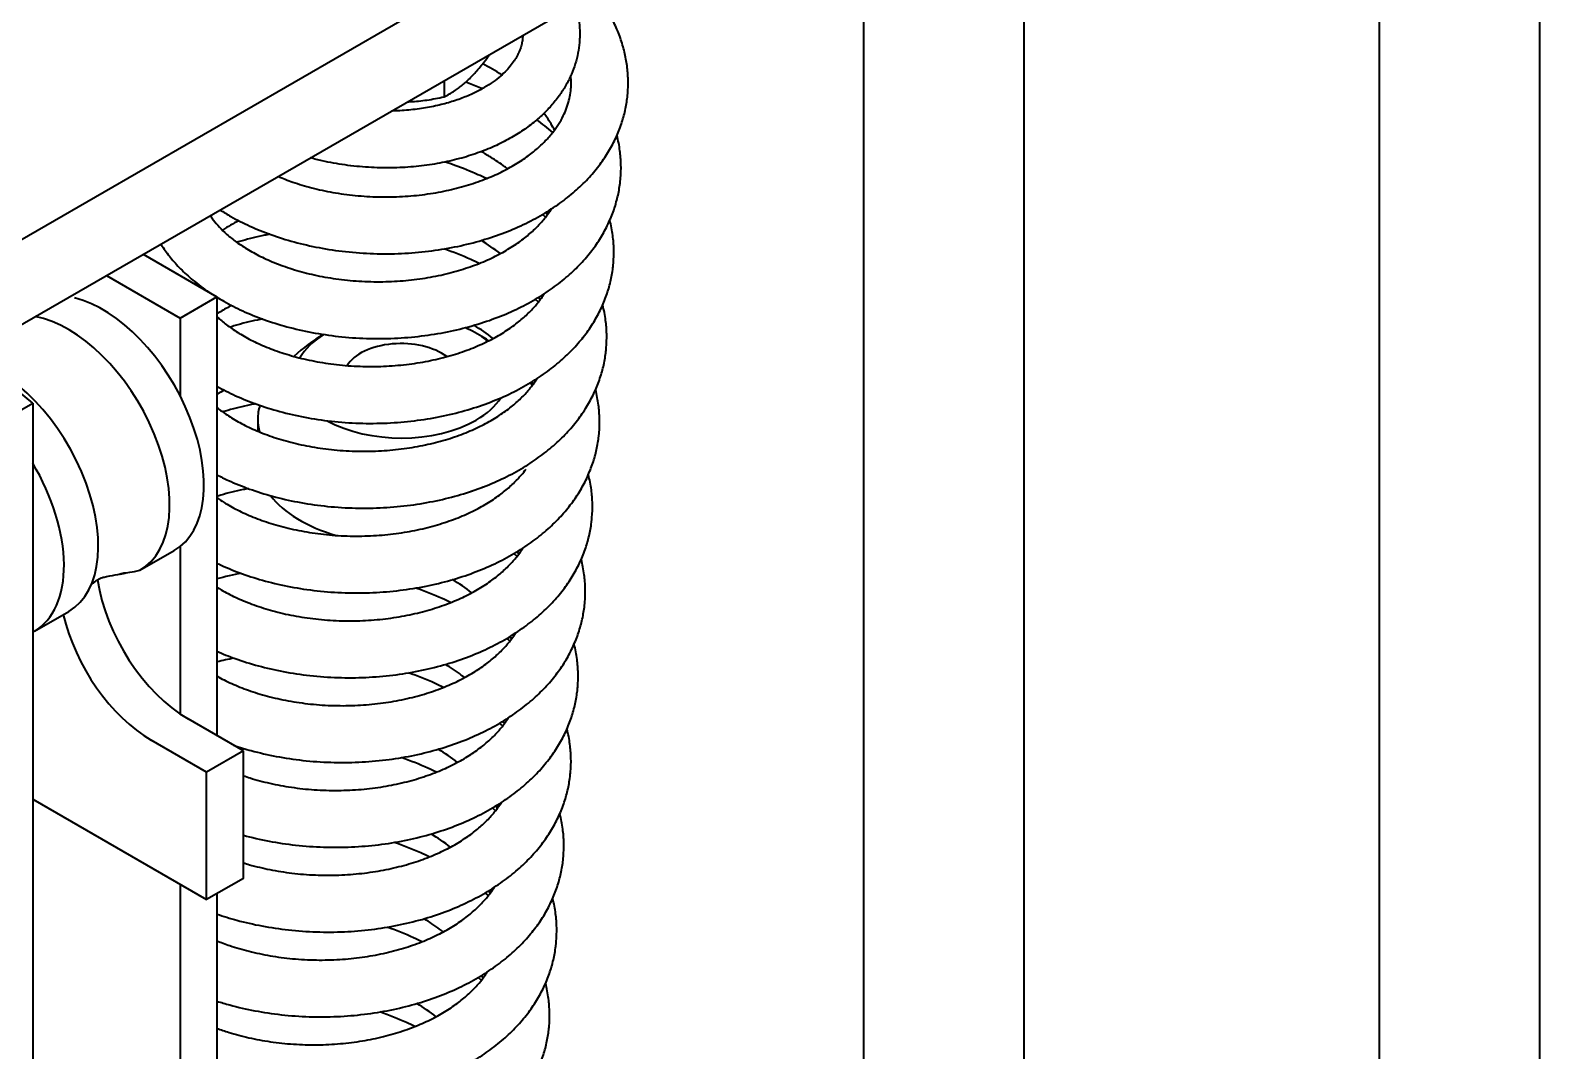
# Model space of a CAD drawing. Header units: millimetres. Extents: x 30271 to 35001, y 5679 to 9007.
# Drawn here: x 31470 to 31672.8, y 6462.9 to 6600.1 of the extents above; entities that cross this region are included whole.
import ezdxf

# ---------------------------------------------------------------- set-up
doc = ezdxf.new("R2010")
doc.units = ezdxf.units.MM
doc.linetypes.add('K5LT_BASIC', pattern=[0])
doc.layers.add('0 VIEW0', color=7, linetype='Continuous')

msp = doc.modelspace()

# ---------------------------------------------------------------- linework, layer by layer
at = {"color": 5, "linetype": 'K5LT_BASIC', "lineweight": 40, "ltscale": 0.5}
msp.add_line((31470.297, 6549.936), (31462.139, 6556.657), dxfattribs=at)
at = {"layer": '0 VIEW0', "color": 5, "linetype": 'K5LT_BASIC', "lineweight": 40}
for p, q in [((31651.274, 6368.365), (31651.274, 7048.004)), ((31603.516, 6374.08), (31603.516, 7020.431)), ((31581.977, 6328.356), (31581.977, 7007.996)), ((31672.813, 6414.089), (31672.813, 6950.093)), ((31396.051, 6529.932), (31544.544, 6615.664)), ((31396.051, 6518.501), (31544.544, 6604.233)), ((31525.579, 6593.284), (31525.579, 6591.098)), ((31530.718, 6592.191), (31528.502, 6593.09)), ((31539.217, 6574.916), (31538.788, 6575.283)), ((31485.147, 6569.941), (31495.046, 6564.225)), ((31480.197, 6567.083), (31490.096, 6561.367)), ((31490.096, 6561.367), (31495.046, 6564.225)), ((31495.046, 6564.225), (31495.046, 6505.246)), ((31538.257, 6563.519), (31537.828, 6563.886)), ((31538.494, 6563.83), (31538.312, 6564.175)), ((31490.096, 6561.367), (31490.096, 6550.94)), ((31537.534, 6552.432), (31537.353, 6552.778)), ((31465.348, 6547.079), (31470.297, 6549.936)), ((31470.297, 6549.936), (31470.297, 6036.087)), ((31500.545, 6547.768), (31500.545, 6546.149)), ((31495.114, 6540.252), (31495.046, 6540.219)), ((31484.715, 6527.459), (31489.327, 6530.122)), ((31490.096, 6530.644), (31490.096, 6508.158)), ((31535.615, 6529.638), (31535.433, 6529.984)), ((31535.378, 6529.328), (31534.949, 6529.694)), ((31470.518, 6519.262), (31475.13, 6521.925)), ((31534.418, 6517.931), (31533.989, 6518.297)), ((31534.22, 6518.102), (31534.22, 6518.433)), ((31534.655, 6518.241), (31534.473, 6518.587)), ((31498.603, 6503.193), (31491.178, 6507.479)), ((31533.458, 6506.534), (31533.029, 6506.9)), ((31493.653, 6500.335), (31486.228, 6504.622)), ((31498.603, 6503.193), (31493.653, 6500.335)), ((31498.603, 6486.046), (31498.603, 6503.193)), ((31493.653, 6483.189), (31493.653, 6500.335)), ((31470.297, 6496.673), (31493.653, 6483.189)), ((31532.499, 6495.137), (31532.07, 6495.503)), ((31532.736, 6495.447), (31532.554, 6495.792)), ((31490.096, 6485.242), (31490.096, 6012.682)), ((31498.603, 6486.046), (31493.653, 6483.189)), ((31495.046, 6483.993), (31495.046, 6015.539)), ((31531.539, 6483.739), (31531.11, 6484.106)), ((31531.776, 6484.05), (31531.594, 6484.395)), ((31530.579, 6472.342), (31530.15, 6472.709))]:
    msp.add_line(p, q, dxfattribs=at)
for centre, radius, start, end in [((31516.433, 6568.234), 30.85, 56.78685, 62.30438), ((31518.757, 6561.64), 32.674, 49.03809, 53.82254), ((31527.129, 6568.965), 13.824, 26.93169, 28.54956), ((31505.224, 6559.526), 16.578, 115.85909, 124.64684), ((31516.302, 6548.269), 27.504, 52.26366, 58.78203), ((31497.98, 6567.429), 5.961, 191.99067, 195.36393), ((31515.13, 6536.563), 27.877, 52.30767, 58.73852), ((31519.795, 6540.915), 21, 119.69032, 133.26786), ((31519.795, 6540.915), 21, 55.90871, 63.86007), ((31519.795, 6540.915), 21, 32.84275, 34.06954), ((31503.912, 6535.595), 17.865, 116.02343, 119.75312), ((31505.009, 6490.427), 37.217, 100.34275, 105.52702), ((31512.236, 6502.35), 27.903, 52.31067, 58.73553), ((31504.131, 6478.605), 37.65, 100.34922, 103.96315), ((31521.349, 6500.571), 13.848, 26.93302, 28.54807), ((31510.513, 6479.843), 27.557, 52.26997, 58.77579), ((31509.342, 6468.138), 27.929, 52.31363, 58.73257), ((31518.459, 6466.374), 13.86, 26.93368, 28.54732), ((31507.619, 6445.63), 27.583, 52.27308, 58.77272)]:
    msp.add_arc(centre, radius, start, end, dxfattribs=at)
for centre, major_axis, start_param, end_param in [((31479.702, 6546.793), (9.625, -16.671), 0, 2.6366615), ((31475.09, 6544.13), (-9.625, 16.671), 3.1415927, 5.8320532), ((31519.795, 6553.484), (14.285, 0), 2.3834893, 2.831616), ((31519.795, 6553.484), (14.285, 0), 0.8662906, 0.9238094), ((31519.795, 6553.484), (14.285, 0), 0.6162016, 0.8662906), ((31519.795, 6553.484), (7.7, 0), 0.649597, 2.8000328), ((31465.505, 6538.596), (9.625, -16.671), 0, 2.7396245), ((31519.795, 6553.484), (14.285, 0), 5.4977871, 5.9306586), ((31519.795, 6547.768), (19.25, 0), 2.9731917, 3.1415927), ((31519.795, 6547.768), (19.25, 0), 3.1415927, 3.2965128), ((31519.795, 6553.484), (14.285, 0), 3.9418123, 5.4977871), ((31460.893, 6535.933), (9.625, -16.671), 0, 1.5934487), ((31519.795, 6547.768), (19.25, 0), 5.2037355, 5.3236257), ((31519.795, 6542.053), (19.25, 0), 3.564746, 4.2420492), ((31491.178, 6521.768), (-8.75, 15.155), 0.9688125, 2.3561926), ((31486.228, 6518.91), (-8.75, 15.155), 1.0857006, 2.3561926), ((31460.893, 6535.933), (9.625, -16.671), 6.2605329, 6.2831853)]:
    msp.add_ellipse(centre, major_axis=major_axis, ratio=0.5773503, start_param=start_param, end_param=end_param, dxfattribs=at)
for points, knots in [([(31550.248, 6591.535), (31550.3, 6592.149), (31550.337, 6593.387), (31550.195, 6595.254), (31549.849, 6597.132), (31549.293, 6599.018), (31548.517, 6600.913), (31547.507, 6602.809), (31546.203, 6604.768), (31545.148, 6606.053), (31544.544, 6606.719)], [0, 0, 0, 0, 1.2671554, 2.5397991, 3.8287889, 5.1444625, 6.4963646, 7.8928383, 9.3404627, 11, 11, 11, 11]), ([(31543.232, 6603.476), (31543.355, 6603.059), (31543.579, 6602.15), (31543.781, 6600.743), (31543.824, 6599.471), (31543.783, 6598.699), (31543.759, 6598.416)], [0, 0, 0, 0, 1.7655461, 3.8099281, 5.8245101, 7, 7, 7, 7]), ([(31536.155, 6599.39), (31536.154, 6599.36), (31536.146, 6599.123), (31536.105, 6598.68), (31535.978, 6598.058), (31535.778, 6597.424), (31535.493, 6596.769), (31535.108, 6596.086), (31534.605, 6595.373), (31533.962, 6594.63), (31533.157, 6593.865), (31532.17, 6593.089), (31530.983, 6592.319), (31529.587, 6591.578), (31527.978, 6590.89), (31526.16, 6590.283), (31524.147, 6589.783), (31521.959, 6589.415), (31520.048, 6589.24), (31518.876, 6589.198), (31518.489, 6589.191)], [0, 0, 0, 0, 0.1350129, 1.0657854, 2.0023795, 2.9545589, 3.932209, 4.9453764, 6.0036237, 7.1157529, 8.289332, 9.5300376, 10.841425, 12.2245359, 13.67858, 15.201484, 16.7905715, 18.4434099, 20.1585524, 21, 21, 21, 21]), ([(31543.759, 6598.416), (31543.719, 6597.932), (31543.584, 6596.967), (31543.225, 6595.537), (31542.706, 6594.124), (31542.02, 6592.732), (31541.16, 6591.364), (31540.115, 6590.024), (31538.875, 6588.723), (31537.429, 6587.471), (31535.769, 6586.284), (31533.891, 6585.181), (31531.794, 6584.182), (31529.486, 6583.309), (31526.98, 6582.585), (31524.292, 6582.03), (31521.445, 6581.665), (31518.465, 6581.51), (31515.378, 6581.584), (31512.264, 6581.9), (31509.658, 6582.375), (31508.125, 6582.753), (31507.59, 6582.898)], [0, 0, 0, 0, 0.8746492, 1.7557053, 2.6508348, 3.5674517, 4.5126425, 5.4927993, 6.5132296, 7.577874, 8.6889751, 9.84706, 11.0512775, 12.2999405, 13.5912045, 14.9237032, 16.2970077, 17.7120448, 19.1715833, 20.6809804, 22.1802441, 23, 23, 23, 23]), ([(31525.579, 6591.098), (31525.819, 6591.216), (31526.227, 6591.431), (31526.828, 6591.796), (31527.364, 6592.16), (31527.907, 6592.575), (31528.441, 6593.028), (31528.99, 6593.541), (31529.554, 6594.121), (31530.131, 6594.766), (31530.713, 6595.468), (31531.259, 6596.17), (31531.609, 6596.643), (31531.763, 6596.854)], [0, 0, 0, 0, 1.6788562, 2.8221533, 4.1126917, 5.3088546, 6.4824678, 7.6937323, 8.9783989, 10.2657514, 11.5765368, 12.9315017, 14, 14, 14, 14]), ([(31503.271, 6580.405), (31503.906, 6580.134), (31505.364, 6579.572), (31507.814, 6578.832), (31510.626, 6578.217), (31513.649, 6577.798), (31516.792, 6577.609), (31519.941, 6577.664), (31522.985, 6577.951), (31525.87, 6578.449), (31528.56, 6579.133), (31531.024, 6579.974), (31533.24, 6580.942), (31535.191, 6582.003), (31536.873, 6583.126), (31538.293, 6584.279), (31539.464, 6585.436), (31540.41, 6586.578), (31541.155, 6587.694), (31541.726, 6588.78), (31542.146, 6589.836), (31542.436, 6590.871), (31542.607, 6591.894), (31542.669, 6592.919), (31542.638, 6593.609), (31542.603, 6593.957)], [0, 0, 0, 0, 1.0983577, 2.4249568, 3.7948036, 5.2063175, 6.6599937, 8.0867923, 9.4732075, 10.8207848, 12.1291082, 13.3964475, 14.6202129, 15.7974198, 16.9254096, 18.0024698, 19.0286139, 20.0059278, 20.9386344, 21.8327033, 22.6954001, 23.5347613, 24.3591938, 25.1771603, 26, 26, 26, 26]), ([(31495.464, 6575.897), (31495.942, 6575.591), (31497.225, 6574.821), (31499.481, 6573.678), (31502.316, 6572.529), (31505.425, 6571.551), (31508.785, 6570.778), (31512.368, 6570.242), (31516.088, 6569.976), (31519.831, 6569.999), (31523.481, 6570.303), (31526.976, 6570.866), (31530.284, 6571.666), (31533.376, 6572.68), (31536.225, 6573.883), (31538.813, 6575.248), (31541.126, 6576.748), (31543.159, 6578.353), (31544.913, 6580.039), (31546.396, 6581.783), (31547.621, 6583.566), (31548.602, 6585.375), (31549.353, 6587.201), (31549.887, 6589.038), (31550.144, 6590.487), (31550.23, 6591.32), (31550.248, 6591.535)], [0, 0, 0, 0, 0.7506148, 1.9559903, 3.2051687, 4.494534, 5.8220194, 7.1874564, 8.5929509, 9.9859554, 11.3429458, 12.667416, 13.9606321, 15.2222467, 16.4506777, 17.6435153, 18.7980315, 19.911912, 20.9839154, 22.0145435, 23.0062778, 23.9634995, 24.8920354, 25.7987923, 26.6912377, 27, 27, 27, 27]), ([(31520.644, 6590.435), (31520.783, 6590.44), (31521.289, 6590.462), (31522.166, 6590.53), (31523.28, 6590.667), (31524.422, 6590.855), (31525.189, 6591.011), (31525.579, 6591.098)], [0, 0, 0, 0, 0.6655511, 2.4220143, 4.2104492, 6.0591626, 8, 8, 8, 8]), ([(31540.414, 6586.624), (31540.273, 6586.901), (31539.888, 6587.599), (31539.39, 6588.351), (31539.039, 6588.824), (31538.997, 6588.881)], [0, 0, 0, 0, 2.2043547, 5.5410314, 6, 6, 6, 6]), ([(31549.288, 6580.137), (31549.34, 6580.752), (31549.378, 6581.99), (31549.23, 6583.925), (31548.981, 6585.232), (31548.81, 6585.917)], [0, 0, 0, 0, 1.9163133, 3.8409266, 6, 6, 6, 6]), ([(31534.095, 6581.417), (31533.974, 6581.51), (31533.264, 6582.051), (31532.113, 6582.839), (31531.015, 6583.49), (31530.583, 6583.733)], [0, 0, 0, 0, 0.6792996, 3.9519579, 6, 6, 6, 6]), ([(31531.257, 6580.103), (31530.883, 6580.284), (31529.503, 6580.929), (31527.653, 6581.675), (31526.152, 6582.191), (31525.717, 6582.333)], [0, 0, 0, 0, 1.2711015, 4.6391331, 6, 6, 6, 6]), ([(31495.046, 6564.161), (31495.352, 6563.975), (31496.462, 6563.324), (31498.521, 6562.281), (31501.356, 6561.131), (31504.465, 6560.154), (31507.826, 6559.381), (31511.408, 6558.845), (31515.128, 6558.579), (31518.871, 6558.602), (31522.521, 6558.906), (31526.016, 6559.468), (31529.325, 6560.268), (31532.416, 6561.283), (31535.266, 6562.486), (31537.853, 6563.851), (31540.166, 6565.351), (31542.199, 6566.956), (31543.953, 6568.642), (31545.436, 6570.386), (31546.661, 6572.169), (31547.642, 6573.978), (31548.393, 6575.804), (31548.928, 6577.641), (31549.184, 6579.09), (31549.27, 6579.923), (31549.288, 6580.137)], [0, 0, 0, 0, 0.4749247, 1.6929599, 2.9552581, 4.2581653, 5.5995929, 6.9793707, 8.3996268, 9.8072616, 11.1785041, 12.5168848, 13.8236833, 15.0985482, 16.3398811, 17.5452467, 18.7118885, 19.8374678, 20.9207302, 21.9621827, 22.9643328, 23.931608, 24.869896, 25.7861763, 26.6879949, 27, 27, 27, 27]), ([(31494.16, 6575.144), (31494.243, 6575.015), (31494.537, 6574.583), (31495.147, 6573.818), (31496.109, 6572.836), (31497.331, 6571.81), (31498.838, 6570.771), (31500.643, 6569.751), (31502.746, 6568.791), (31505.136, 6567.929), (31507.79, 6567.204), (31510.678, 6566.653), (31513.756, 6566.309), (31516.915, 6566.203), (31520.041, 6566.34), (31523.035, 6566.703), (31525.857, 6567.267), (31528.472, 6568.008), (31530.854, 6568.896), (31532.979, 6569.9), (31534.839, 6570.986), (31536.43, 6572.122), (31537.762, 6573.279), (31538.853, 6574.433), (31539.563, 6575.354), (31539.914, 6575.886), (31540.009, 6576.036)], [0, 0, 0, 0, 0.3979187, 1.3250025, 2.3132535, 3.3648919, 4.478979, 5.651826, 6.8784855, 8.153805, 9.4736193, 10.8352305, 12.2377293, 13.6695269, 15.0590902, 16.4097267, 17.7221878, 18.9955665, 20.2278292, 21.4162513, 22.5579009, 23.6504244, 24.6926422, 25.6852308, 26.6309771, 27, 27, 27, 27]), ([(31548.329, 6568.74), (31548.381, 6569.355), (31548.418, 6570.593), (31548.27, 6572.528), (31548.022, 6573.835), (31547.85, 6574.52)], [0, 0, 0, 0, 1.9163133, 3.8409266, 6, 6, 6, 6]), ([(31502.166, 6572.628), (31501.926, 6572.584), (31500.651, 6572.338), (31499.175, 6571.974), (31497.978, 6571.608), (31497.748, 6571.535)], [0, 0, 0, 0, 0.9417681, 5.0213303, 6, 6, 6, 6]), ([(31487.528, 6571.316), (31487.587, 6571.221), (31487.976, 6570.602), (31488.799, 6569.462), (31490.162, 6567.934), (31491.882, 6566.354), (31493.239, 6565.341), (31494.02, 6564.818)], [0, 0, 0, 0, 0.3069244, 2.0137025, 3.8170259, 5.7218828, 8, 8, 8, 8]), ([(31530.297, 6568.706), (31529.923, 6568.887), (31528.398, 6569.599), (31526.811, 6570.23), (31525.59, 6570.655)], [0, 0, 0, 0, 1.2393462, 5, 5, 5, 5]), ([(31495.046, 6552.202), (31495.851, 6551.75), (31497.571, 6550.88), (31500.396, 6549.734), (31503.506, 6548.757), (31506.866, 6547.984), (31510.448, 6547.447), (31514.169, 6547.182), (31517.912, 6547.205), (31521.561, 6547.509), (31525.057, 6548.071), (31528.365, 6548.871), (31531.456, 6549.886), (31534.306, 6551.089), (31536.894, 6552.454), (31539.207, 6553.953), (31541.239, 6555.559), (31542.993, 6557.245), (31544.477, 6558.989), (31545.702, 6560.772), (31546.682, 6562.581), (31547.434, 6564.406), (31547.968, 6566.244), (31548.225, 6567.693), (31548.31, 6568.526), (31548.329, 6568.74)], [0, 0, 0, 0, 1.1820346, 2.4199381, 3.6976658, 5.0131694, 6.3662821, 7.7590908, 9.1395222, 10.4842646, 11.7967802, 13.078324, 14.3285513, 15.5458947, 16.7279658, 17.8720616, 18.9758883, 20.0382159, 21.0595417, 22.0423246, 22.9909066, 23.9110616, 24.8096342, 25.6940246, 26, 26, 26, 26]), ([(31495.046, 6561.568), (31495.207, 6561.416), (31495.763, 6560.913), (31496.857, 6560.055), (31498.465, 6559.018), (31500.374, 6558.015), (31502.577, 6557.084), (31505.061, 6556.265), (31507.799, 6555.596), (31510.761, 6555.113), (31513.875, 6554.848), (31517.031, 6554.826), (31520.117, 6555.042), (31523.056, 6555.476), (31525.812, 6556.104), (31528.35, 6556.898), (31530.647, 6557.829), (31532.682, 6558.865), (31534.45, 6559.972), (31535.952, 6561.118), (31537.2, 6562.276), (31538.234, 6563.447), (31538.796, 6564.238), (31539.049, 6564.639)], [0, 0, 0, 0, 0.4465727, 1.4856583, 2.5841936, 3.7379815, 4.9421243, 6.1918557, 7.4835793, 8.815237, 10.1866417, 11.5581494, 12.8902164, 14.1850655, 15.4428044, 16.6621548, 17.8408453, 18.9761419, 20.0652781, 21.106317, 22.0986643, 23.0436503, 24, 24, 24, 24]), ([(31497.034, 6563.046), (31496.973, 6563.017), (31496.372, 6562.719), (31495.703, 6562.339), (31495.146, 6561.975), (31495.046, 6561.908)], [0, 0, 0, 0, 0.5036387, 4.9954622, 6, 6, 6, 6]), ([(31547.369, 6557.343), (31547.421, 6557.958), (31547.458, 6559.196), (31547.31, 6561.131), (31547.062, 6562.437), (31546.891, 6563.122)], [0, 0, 0, 0, 1.9163133, 3.8409266, 6, 6, 6, 6]), ([(31501.206, 6561.231), (31500.966, 6561.187), (31499.692, 6560.941), (31498.215, 6560.577), (31497.018, 6560.211), (31496.789, 6560.138)], [0, 0, 0, 0, 0.9417681, 5.0213303, 6, 6, 6, 6]), ([(31495.046, 6540.287), (31495.553, 6540.025), (31496.964, 6539.34), (31499.436, 6538.337), (31502.546, 6537.36), (31505.906, 6536.587), (31509.488, 6536.05), (31513.209, 6535.785), (31516.952, 6535.808), (31520.602, 6536.112), (31524.097, 6536.674), (31527.405, 6537.474), (31530.497, 6538.488), (31533.346, 6539.692), (31535.934, 6541.057), (31538.247, 6542.556), (31540.28, 6544.162), (31542.034, 6545.848), (31543.517, 6547.592), (31544.742, 6549.375), (31545.723, 6551.184), (31546.474, 6553.009), (31547.008, 6554.847), (31547.265, 6556.296), (31547.351, 6557.129), (31547.369, 6557.343)], [0, 0, 0, 0, 0.7330377, 1.9933369, 3.2941807, 4.6334839, 6.0110766, 7.4290835, 8.8344891, 10.20356, 11.5398212, 12.8445501, 14.1173961, 15.3567632, 16.5602198, 17.7250141, 18.8488108, 19.9303577, 20.9701609, 21.9707239, 22.9364673, 23.8732694, 24.7880986, 25.688489, 26, 26, 26, 26]), ([(31495.046, 6549.336), (31495.469, 6548.995), (31496.425, 6548.296), (31498.116, 6547.277), (31500.125, 6546.293), (31502.426, 6545.396), (31504.999, 6544.624), (31507.816, 6544.014), (31510.845, 6543.6), (31513.988, 6543.416), (31517.14, 6543.477), (31520.179, 6543.77), (31523.059, 6544.273), (31525.744, 6544.96), (31528.203, 6545.805), (31530.412, 6546.776), (31532.356, 6547.839), (31534.032, 6548.963), (31535.445, 6550.116), (31536.611, 6551.273), (31537.469, 6552.315), (31537.919, 6552.972), (31538.089, 6553.242)], [0, 0, 0, 0, 1.0155699, 2.1250027, 3.2876918, 4.4986391, 5.7534739, 7.0491211, 8.3841251, 9.7590211, 11.1065275, 12.4155371, 13.6882527, 14.9238585, 16.1206766, 17.2762114, 18.3877242, 19.4526179, 20.4693923, 21.4380608, 22.3606596, 23, 23, 23, 23]), ([(31546.409, 6545.946), (31546.461, 6546.561), (31546.498, 6547.799), (31546.35, 6549.734), (31546.102, 6551.04), (31545.931, 6551.725)], [0, 0, 0, 0, 1.9163133, 3.8409266, 6, 6, 6, 6]), ([(31500.247, 6549.833), (31500.006, 6549.789), (31498.732, 6549.544), (31497.255, 6549.18), (31496.059, 6548.814), (31495.829, 6548.741)], [0, 0, 0, 0, 0.9417681, 5.0213303, 6, 6, 6, 6]), ([(31495.046, 6528.413), (31495.243, 6528.318), (31496.347, 6527.804), (31498.476, 6526.94), (31501.586, 6525.963), (31504.946, 6525.19), (31508.529, 6524.653), (31512.249, 6524.388), (31515.992, 6524.411), (31519.642, 6524.714), (31523.137, 6525.277), (31526.445, 6526.077), (31529.537, 6527.091), (31532.386, 6528.295), (31534.974, 6529.66), (31537.287, 6531.159), (31539.32, 6532.765), (31541.074, 6534.451), (31542.557, 6536.195), (31543.782, 6537.978), (31544.763, 6539.786), (31545.514, 6541.612), (31546.048, 6543.449), (31546.305, 6544.899), (31546.391, 6545.732), (31546.409, 6545.946)], [0, 0, 0, 0, 0.2818952, 1.564697, 2.8887675, 4.2519839, 5.6541736, 7.0974991, 8.5279983, 9.9215139, 11.2816341, 12.609659, 13.9052317, 15.1667278, 16.3916722, 17.5772639, 18.721126, 19.821984, 20.8803529, 21.8987811, 22.8817678, 23.8352965, 24.7664601, 25.682927, 26, 26, 26, 26]), ([(31495.046, 6537.218), (31495.353, 6537.003), (31496.219, 6536.431), (31497.811, 6535.535), (31499.922, 6534.577), (31502.318, 6533.718), (31504.978, 6532.998), (31507.872, 6532.451), (31510.952, 6532.113), (31514.111, 6532.012), (31517.235, 6532.155), (31520.225, 6532.522), (31523.042, 6533.092), (31525.653, 6533.836), (31528.028, 6534.728), (31530.148, 6535.734), (31532, 6536.821), (31533.585, 6537.958), (31534.912, 6539.116), (31535.88, 6540.144), (31536.39, 6540.786), (31536.575, 6541.035)], [0, 0, 0, 0, 0.6736907, 1.8211433, 3.0210207, 4.2683516, 5.5590794, 6.8905987, 8.2620653, 9.6601447, 11.0170737, 12.3360005, 13.6176098, 14.8610019, 16.0641443, 17.2243848, 18.3388771, 19.405305, 20.4225659, 21.3913761, 22, 22, 22, 22]), ([(31545.449, 6534.549), (31545.501, 6535.164), (31545.539, 6536.401), (31545.391, 6538.336), (31545.142, 6539.643), (31544.971, 6540.328)], [0, 0, 0, 0, 1.9163133, 3.8409266, 6, 6, 6, 6]), ([(31499.287, 6538.436), (31499.046, 6538.392), (31497.772, 6538.147), (31496.357, 6537.798), (31495.218, 6537.453), (31495.046, 6537.399)], [0, 0, 0, 0, 0.9828557, 5.2404014, 6, 6, 6, 6]), ([(31495.046, 6516.574), (31495.845, 6516.221), (31497.65, 6515.501), (31500.626, 6514.566), (31503.987, 6513.793), (31507.569, 6513.256), (31511.289, 6512.991), (31515.032, 6513.014), (31518.682, 6513.317), (31522.177, 6513.88), (31525.486, 6514.68), (31528.577, 6515.694), (31531.427, 6516.897), (31534.014, 6518.263), (31536.327, 6519.762), (31538.36, 6521.368), (31540.114, 6523.054), (31541.597, 6524.797), (31542.822, 6526.581), (31543.803, 6528.389), (31544.554, 6530.215), (31545.089, 6532.052), (31545.345, 6533.502), (31545.431, 6534.335), (31545.449, 6534.549)], [0, 0, 0, 0, 1.0892909, 2.3849353, 3.7188853, 5.0909718, 6.5033109, 7.9030992, 9.2666979, 10.5976181, 11.8971321, 13.1648905, 14.3993039, 15.5979504, 16.758089, 17.8773939, 18.9546179, 19.990265, 20.9868288, 21.9487122, 22.8817699, 23.7929426, 24.6897341, 25, 25, 25, 25]), ([(31495.046, 6525.187), (31495.238, 6525.068), (31496.024, 6524.595), (31497.544, 6523.8), (31499.755, 6522.871), (31502.245, 6522.056), (31504.989, 6521.391), (31507.955, 6520.912), (31511.071, 6520.654), (31514.227, 6520.637), (31517.31, 6520.859), (31520.245, 6521.298), (31522.996, 6521.93), (31525.529, 6522.728), (31527.819, 6523.662), (31529.849, 6524.699), (31531.61, 6525.807), (31533.105, 6526.954), (31534.347, 6528.113), (31535.368, 6529.275), (31535.922, 6530.056), (31536.17, 6530.447)], [0, 0, 0, 0, 0.3888804, 1.5559747, 2.7737861, 4.0375689, 5.3437091, 6.6901621, 8.0768142, 9.4615739, 10.8065722, 12.1139811, 13.3838977, 14.614982, 15.8049119, 16.9509122, 18.0502373, 19.1009193, 20.1024105, 21.0561077, 22, 22, 22, 22]), ([(31544.49, 6523.152), (31544.541, 6523.767), (31544.579, 6525.004), (31544.431, 6526.939), (31544.183, 6528.246), (31544.011, 6528.931)], [0, 0, 0, 0, 1.9163133, 3.8409266, 6, 6, 6, 6]), ([(31478.099, 6525.366), (31478.089, 6525.349), (31478.099, 6525.369), (31478.202, 6525.515), (31478.394, 6525.726), (31478.661, 6525.958), (31478.983, 6526.178), (31479.331, 6526.362), (31479.673, 6526.496), (31479.974, 6526.576), (31484.715, 6527.459), (31480.262, 6526.609), (31484.715, 6527.459)], [0, 0, 0, 0, 1.3426502, 2.6595741, 3.9492035, 5.2209496, 6.4818796, 7.7387722, 8.99777, 10.2646986, 11.5463689, 13, 13, 13, 13]), ([(31526.458, 6523.117), (31526.084, 6523.299), (31524.559, 6524.011), (31522.972, 6524.641), (31521.751, 6525.067)], [0, 0, 0, 0, 1.2393462, 5, 5, 5, 5]), ([(31497.351, 6503.915), (31498.106, 6503.662), (31499.951, 6503.103), (31503.027, 6502.396), (31506.609, 6501.859), (31510.329, 6501.593), (31514.073, 6501.617), (31517.722, 6501.92), (31521.218, 6502.483), (31524.526, 6503.283), (31527.617, 6504.297), (31530.467, 6505.5), (31533.055, 6506.866), (31535.368, 6508.365), (31537.4, 6509.971), (31539.154, 6511.657), (31540.638, 6513.4), (31541.863, 6515.183), (31542.843, 6516.992), (31543.595, 6518.818), (31544.129, 6520.655), (31544.386, 6522.105), (31544.471, 6522.937), (31544.49, 6523.152)], [0, 0, 0, 0, 0.974148, 2.3323283, 3.7293378, 5.1673311, 6.5925456, 7.9809132, 9.3360086, 10.6591274, 11.9499138, 13.2067494, 14.4271685, 15.6083803, 16.7480166, 17.8448076, 18.8992666, 19.9139323, 20.8932876, 21.8432936, 22.7710172, 23.6840983, 24, 24, 24, 24]), ([(31495.046, 6513.225), (31495.126, 6513.181), (31495.838, 6512.79), (31497.298, 6512.079), (31499.605, 6511.184), (31502.184, 6510.416), (31505.007, 6509.81), (31508.04, 6509.401), (31511.185, 6509.223), (31514.336, 6509.29), (31517.371, 6509.589), (31520.248, 6510.096), (31522.928, 6510.788), (31525.38, 6511.636), (31527.583, 6512.609), (31529.521, 6513.675), (31531.19, 6514.799), (31532.597, 6515.953), (31533.757, 6517.11), (31534.604, 6518.143), (31535.045, 6518.789), (31535.21, 6519.05)], [0, 0, 0, 0, 0.1556723, 1.3751768, 2.6451496, 3.9610176, 5.3195849, 6.7193667, 8.1610035, 9.571816, 10.9425504, 12.2751708, 13.5688751, 14.8218843, 16.0315771, 17.1950433, 18.3096366, 19.3737788, 20.3875398, 21.3530984, 22, 22, 22, 22]), ([(31543.53, 6511.755), (31543.582, 6512.37), (31543.619, 6513.607), (31543.471, 6515.542), (31543.223, 6516.849), (31543.052, 6517.534)], [0, 0, 0, 0, 1.9163133, 3.8409266, 6, 6, 6, 6]), ([(31525.498, 6511.72), (31525.125, 6511.901), (31523.6, 6512.614), (31522.012, 6513.244), (31520.791, 6513.67)], [0, 0, 0, 0, 1.2393462, 5, 5, 5, 5]), ([(31528.336, 6513.034), (31528.188, 6513.149), (31527.378, 6513.764), (31526.505, 6514.35), (31525.758, 6514.804)], [0, 0, 0, 0, 0.924288, 5, 5, 5, 5]), ([(31498.603, 6491.845), (31499.727, 6491.537), (31502.032, 6491.004), (31505.649, 6490.462), (31509.37, 6490.196), (31513.113, 6490.22), (31516.763, 6490.523), (31520.258, 6491.086), (31523.566, 6491.886), (31526.658, 6492.9), (31529.507, 6494.103), (31532.095, 6495.469), (31534.408, 6496.968), (31536.441, 6498.574), (31538.195, 6500.26), (31539.678, 6502.003), (31540.903, 6503.786), (31541.884, 6505.595), (31542.635, 6507.421), (31543.169, 6509.258), (31543.426, 6510.708), (31543.512, 6511.54), (31543.53, 6511.755)], [0, 0, 0, 0, 1.3950596, 2.7880246, 4.2218547, 5.6429429, 7.027291, 8.3784632, 9.6977513, 10.9848007, 12.2379976, 13.4548834, 14.6326754, 15.7690122, 16.8626279, 17.914034, 18.9257621, 19.902282, 20.8495376, 21.7745753, 22.6850129, 23, 23, 23, 23]), ([(31498.603, 6499.838), (31498.898, 6499.737), (31500.046, 6499.361), (31502.166, 6498.791), (31505.065, 6498.249), (31508.148, 6497.916), (31511.307, 6497.822), (31514.428, 6497.97), (31517.414, 6498.342), (31520.227, 6498.916), (31522.832, 6499.664), (31525.202, 6500.559), (31527.315, 6501.567), (31529.162, 6502.657), (31530.74, 6503.794), (31532.061, 6504.952), (31533.141, 6506.105), (31533.829, 6507.008), (31534.167, 6507.521), (31534.25, 6507.653)], [0, 0, 0, 0, 0.4847563, 1.8581727, 3.2749073, 4.7341225, 6.2195036, 7.6612549, 9.0626363, 10.4243424, 11.7453864, 13.0235788, 14.2560501, 15.4398355, 16.5724566, 17.6527945, 18.6816707, 19.6620717, 20, 20, 20, 20]), ([(31542.57, 6500.358), (31542.622, 6500.972), (31542.659, 6502.21), (31542.511, 6504.145), (31542.263, 6505.452), (31542.092, 6506.137)], [0, 0, 0, 0, 1.9163133, 3.8409266, 6, 6, 6, 6]), ([(31524.539, 6500.323), (31524.165, 6500.504), (31522.64, 6501.217), (31521.052, 6501.847), (31519.831, 6502.272)], [0, 0, 0, 0, 1.2393462, 5, 5, 5, 5]), ([(31495.046, 6481.252), (31495.923, 6480.948), (31497.894, 6480.34), (31501.107, 6479.601), (31504.689, 6479.065), (31508.41, 6478.799), (31512.153, 6478.823), (31515.803, 6479.126), (31519.298, 6479.689), (31522.606, 6480.489), (31525.698, 6481.503), (31528.547, 6482.706), (31531.135, 6484.071), (31533.448, 6485.571), (31535.481, 6487.176), (31537.235, 6488.862), (31538.718, 6490.606), (31539.943, 6492.389), (31540.924, 6494.198), (31541.675, 6496.024), (31542.209, 6497.861), (31542.466, 6499.31), (31542.552, 6500.143), (31542.57, 6500.358)], [0, 0, 0, 0, 1.1328343, 2.4816545, 3.8690363, 5.2971195, 6.7125118, 8.0913113, 9.4370679, 10.7510681, 12.0329589, 13.2811328, 14.4931412, 15.6662125, 16.7979948, 17.8872271, 18.9344191, 19.9420921, 20.914698, 21.8581569, 22.7794869, 23.6862754, 24, 24, 24, 24]), ([(31498.603, 6488.128), (31498.874, 6488.044), (31500.028, 6487.702), (31502.177, 6487.186), (31505.148, 6486.712), (31508.267, 6486.459), (31511.422, 6486.449), (31514.502, 6486.676), (31517.433, 6487.119), (31520.179, 6487.755), (31522.707, 6488.557), (31524.991, 6489.494), (31527.014, 6490.534), (31528.769, 6491.643), (31530.258, 6492.79), (31531.495, 6493.949), (31532.503, 6495.102), (31533.049, 6495.873), (31533.29, 6496.256)], [0, 0, 0, 0, 0.4228633, 1.7769898, 3.1728442, 4.6103864, 6.0439379, 7.4363841, 8.7899104, 10.1045898, 11.3789923, 12.6107015, 13.7967986, 14.9345066, 16.021777, 17.0580973, 18.0449689, 19, 19, 19, 19]), ([(31541.61, 6488.961), (31541.662, 6489.575), (31541.7, 6490.813), (31541.552, 6492.748), (31541.303, 6494.055), (31541.132, 6494.74)], [0, 0, 0, 0, 1.9163133, 3.8409266, 6, 6, 6, 6]), ([(31523.579, 6488.926), (31523.205, 6489.107), (31521.68, 6489.82), (31520.092, 6490.45), (31518.871, 6490.875)], [0, 0, 0, 0, 1.2393462, 5, 5, 5, 5]), ([(31495.046, 6469.536), (31495.616, 6469.354), (31497.275, 6468.865), (31500.148, 6468.204), (31503.73, 6467.668), (31507.45, 6467.402), (31511.193, 6467.425), (31514.843, 6467.729), (31518.338, 6468.292), (31521.647, 6469.092), (31524.738, 6470.106), (31527.588, 6471.309), (31530.175, 6472.674), (31532.488, 6474.174), (31534.521, 6475.779), (31536.275, 6477.465), (31537.758, 6479.209), (31538.983, 6480.992), (31539.964, 6482.801), (31540.715, 6484.627), (31541.25, 6486.464), (31541.506, 6487.913), (31541.592, 6488.746), (31541.61, 6488.961)], [0, 0, 0, 0, 0.7359646, 2.1081941, 3.5196546, 4.9725227, 6.4124799, 7.815209, 9.1843218, 10.5211271, 11.8252656, 13.0951022, 14.3281455, 15.5215759, 16.6730008, 17.7811372, 18.8465037, 19.8716653, 20.8611512, 21.8209843, 22.7583044, 23.6808306, 24, 24, 24, 24]), ([(31495.046, 6477.659), (31495.608, 6477.429), (31496.996, 6476.91), (31499.368, 6476.208), (31502.196, 6475.607), (31505.234, 6475.203), (31508.381, 6475.031), (31511.531, 6475.103), (31514.563, 6475.407), (31517.435, 6475.919), (31520.11, 6476.615), (31522.557, 6477.467), (31524.753, 6478.443), (31526.685, 6479.51), (31528.348, 6480.635), (31529.749, 6481.789), (31530.903, 6482.946), (31531.738, 6483.97), (31532.172, 6484.607), (31532.331, 6484.859)], [0, 0, 0, 0, 0.9333236, 2.2326604, 3.5740669, 4.9561174, 6.3795224, 7.7704244, 9.1220627, 10.4360022, 11.7115113, 12.9468149, 14.1393211, 15.2861199, 16.384674, 17.4334214, 18.4324863, 19.384065, 20, 20, 20, 20]), ([(31540.65, 6477.563), (31540.702, 6478.178), (31540.74, 6479.416), (31540.592, 6481.351), (31540.344, 6482.658), (31540.172, 6483.343)], [0, 0, 0, 0, 1.9163133, 3.8409266, 6, 6, 6, 6]), ([(31522.619, 6477.529), (31522.245, 6477.71), (31520.72, 6478.423), (31519.133, 6479.053), (31517.912, 6479.478)], [0, 0, 0, 0, 1.2393462, 5, 5, 5, 5]), ([(31525.457, 6478.843), (31525.296, 6478.968), (31524.484, 6479.582), (31523.61, 6480.168), (31522.879, 6480.613)], [0, 0, 0, 0, 1.0080458, 5, 5, 5, 5]), ([(31495.046, 6457.846), (31495.303, 6457.771), (31496.649, 6457.391), (31499.188, 6456.807), (31502.77, 6456.271), (31506.49, 6456.005), (31510.234, 6456.028), (31513.883, 6456.332), (31517.379, 6456.894), (31520.687, 6457.694), (31523.778, 6458.709), (31526.628, 6459.912), (31529.216, 6461.277), (31531.529, 6462.777), (31533.561, 6464.382), (31535.315, 6466.068), (31536.799, 6467.812), (31538.023, 6469.595), (31539.004, 6471.404), (31539.756, 6473.229), (31540.29, 6475.067), (31540.547, 6476.516), (31540.632, 6477.349), (31540.65, 6477.563)], [0, 0, 0, 0, 0.3321196, 1.7281699, 3.1641322, 4.642221, 6.1071746, 7.534254, 8.9271335, 10.2871447, 11.613922, 12.9058019, 14.1602499, 15.3743973, 16.54581, 17.6731828, 18.7570431, 19.8000007, 20.8066633, 21.7831583, 22.7367495, 23.6752901, 24, 24, 24, 24]), ([(31495.046, 6465.888), (31495.577, 6465.692), (31496.965, 6465.222), (31499.353, 6464.584), (31502.258, 6464.047), (31505.343, 6463.72), (31508.502, 6463.631), (31511.62, 6463.785), (31514.603, 6464.162), (31517.411, 6464.74), (31520.012, 6465.493), (31522.375, 6466.39), (31524.482, 6467.401), (31526.322, 6468.491), (31527.895, 6469.63), (31529.209, 6470.787), (31530.284, 6471.94), (31530.962, 6472.834), (31531.293, 6473.339), (31531.371, 6473.462)], [0, 0, 0, 0, 0.8751244, 2.2243314, 3.6160115, 5.0494183, 6.50643, 7.920729, 9.2954319, 10.6312001, 11.9270126, 13.1807048, 14.389422, 15.5502952, 16.6608872, 17.7201527, 18.7289568, 19.6902758, 20, 20, 20, 20]), ([(31539.691, 6466.166), (31539.743, 6466.781), (31539.78, 6468.019), (31539.632, 6469.954), (31539.384, 6471.261), (31539.213, 6471.946)], [0, 0, 0, 0, 1.9163133, 3.8409266, 6, 6, 6, 6]), ([(31521.659, 6466.132), (31521.286, 6466.313), (31519.761, 6467.025), (31518.173, 6467.656), (31516.952, 6468.081)], [0, 0, 0, 0, 1.2393462, 5, 5, 5, 5]), ([(31495.046, 6446.18), (31496.081, 6445.904), (31498.293, 6445.4), (31501.81, 6444.873), (31505.531, 6444.608), (31509.274, 6444.631), (31512.924, 6444.935), (31516.419, 6445.497), (31519.727, 6446.297), (31522.819, 6447.312), (31525.668, 6448.515), (31528.256, 6449.88), (31530.569, 6451.379), (31532.602, 6452.985), (31534.356, 6454.671), (31535.839, 6456.415), (31537.064, 6458.198), (31538.045, 6460.007), (31538.796, 6461.832), (31539.33, 6463.67), (31539.587, 6465.119), (31539.673, 6465.952), (31539.691, 6466.166)], [0, 0, 0, 0, 1.2849689, 2.6850319, 4.1261683, 5.5544979, 6.9459, 8.3039573, 9.629968, 10.9235758, 12.1831585, 13.406245, 14.5900386, 15.7321658, 16.8313541, 17.8881178, 18.9050013, 19.8864972, 20.8385797, 21.768331, 22.6834079, 23, 23, 23, 23])]:
    msp.add_open_spline(points, degree=3, knots=knots, dxfattribs=at)

doc.saveas('drawing.dxf')
